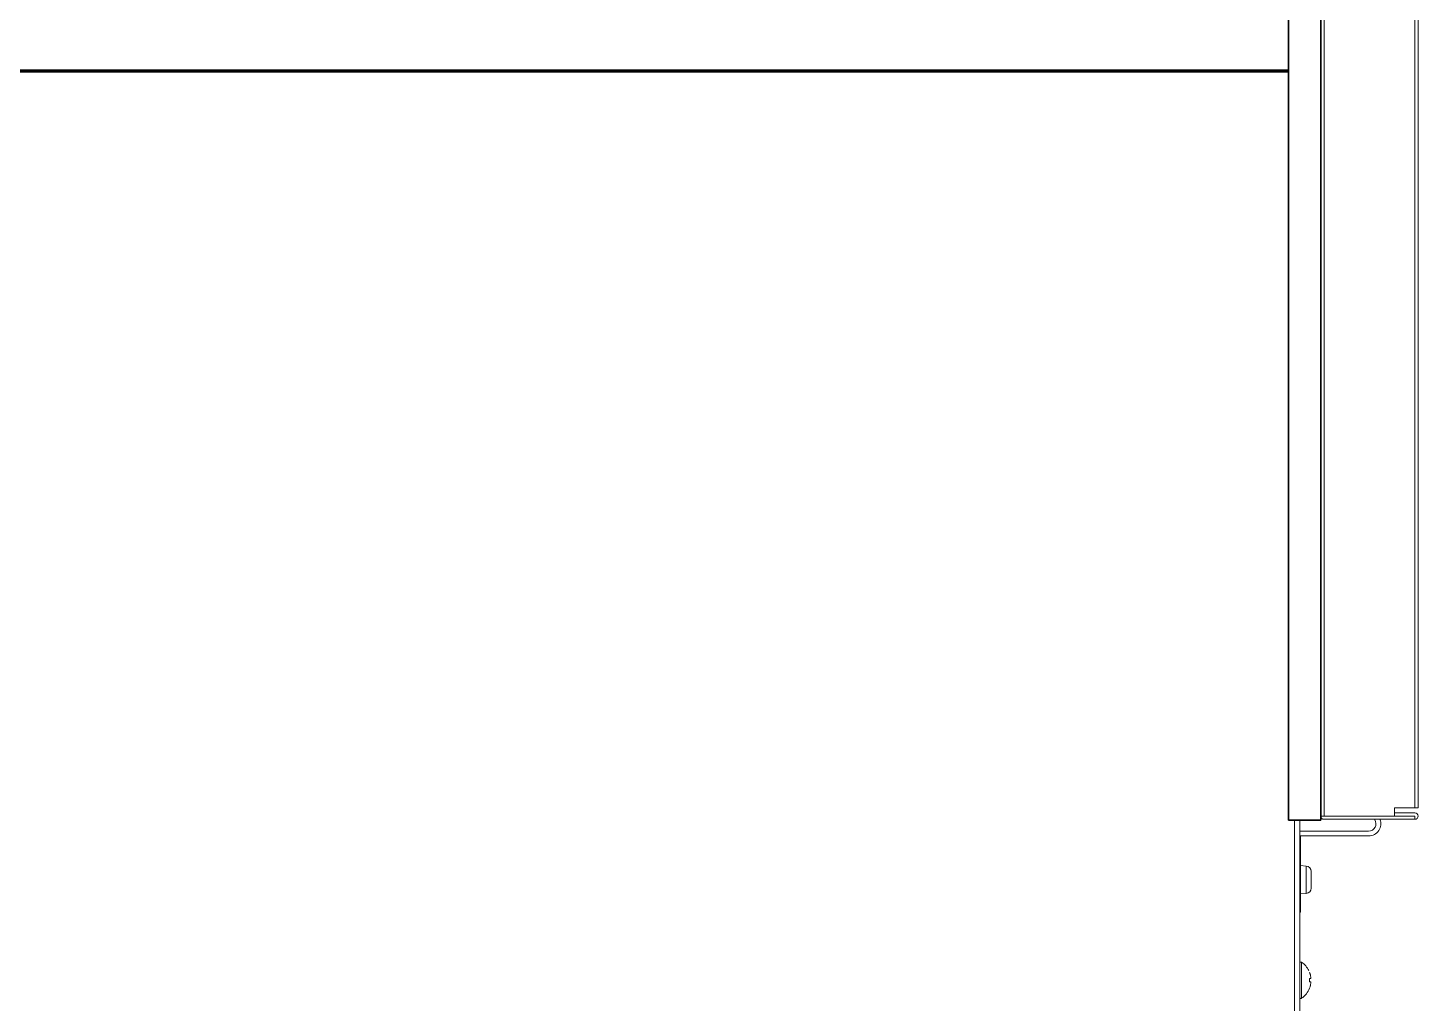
# Model space of a CAD drawing. Header units: millimetres. Extents: x 61566 to 667441, y 0 to 118800.
# Drawn here: x 447623.7 to 447966.4, y 50974.8 to 51215.3 of the extents above; entities that cross this region are included whole.
import ezdxf

# ---------------------------------------------------------------- set-up
doc = ezdxf.new("R2010")
doc.units = ezdxf.units.MM
doc.header["$LTSCALE"] = 200
doc.layers.add('LG-환기', color=2, linetype='Continuous')
doc.layers.add('환기유니트', color=6, linetype='Continuous')

# ---------------------------------------------------------------- blocks, each defined once
blk = doc.blocks.new('상업용 프리미엄환기 800~1000CMH')
at = {"layer": 'LG-환기', "color": 0, "linetype": 'Continuous', "lineweight": 18}
for p, q in [((702.5, 1291.76), (335.5, 1291.76)), ((335.5, 1290.96), (702.5, 1290.96)), ((702.5, 1285.96), (702.5, 1291.76)), ((703.7, 1290.96), (703.7, 1285.96)), ((705.3, 1290.96), (704.5, 1290.96)), ((704.5, 1290.96), (704.5, 1285.96)), ((704.5, 1268.56), (704.5, 1290.96)), ((705.3, 1268.56), (705.3, 1290.96)), ((704.5, 1285.96), (702.5, 1285.96)), ((704.5, 1285.96), (704.5, 1267.76)), ((704.5, 1281.9), (704.5, 1281.9)), ((704.5, 1280.47), (704.5, 1280.47)), ((705.3, 1280.99), (705.42, 1281.07)), ((708.2, 1279.55), (708.2, 1262.56)), ((709.4, 1279.55), (709.4, 1262.76)), ((333.5, 1268.56), (704.5, 1268.56)), ((704.5, 1268.56), (704.5, 1268.56)), ((704.5, 1268.56), (704.5, 1267.76)), ((746.97, 1264.99), (746.93, 1264.99)), ((705.48, 1262.56), (1034.79, 1262.56)), ((1051.8, 1261.26), (705.48, 1261.26)), ((728.2, 1262.76), (709.4, 1262.76)), ((723.2, 1262.56), (723.2, 1262.76)), ((728.2, 1262.76), (728.2, 1262.56)), ((740.55, 1263.03), (749.45, 1263.03))]:
    blk.add_line(p, q, dxfattribs=at)
at = {"layer": 'LG-환기', "color": 0, "linetype": 'Continuous', "lineweight": 35}
for p, q in [((705.5, 1267.76), (332.5, 1267.76)), ((705.5, 1267.76), (705.5, 1259.76)), ((705.5, 1259.76), (332.5, 1259.76))]:
    blk.add_line(p, q, dxfattribs=at)
at = {"layer": 'LG-환기', "color": 0, "linetype": 'Continuous', "lineweight": 13}
for p, q in [((718.1, 1265.36), (718.1, 1265.36)), ((719.8, 1265.36), (718.16, 1265.36)), ((719.8, 1265.36), (719.8, 1265.36)), ((722.24, 1265.36), (720.6, 1265.36)), ((722.3, 1265.36), (722.3, 1265.36)), ((716.82, 1264.17), (716.7, 1262.76)), ((723.58, 1264.17), (716.82, 1264.17)), ((723.7, 1262.76), (723.58, 1264.17))]:
    blk.add_line(p, q, dxfattribs=at)
at = {"layer": 'LG-환기', "color": 0, "lineweight": 70}
blk.add_line((520.7, 23.86), (520.7, 1259.76), dxfattribs=at)
at = {"layer": 'LG-환기', "color": 0, "linetype": 'Continuous', "lineweight": 18}
for centre, radius, start, end in [((704.5, 1290.96), 0.802, 0, 180), ((704.5, 1290.96), 0.002, 0, 180), ((706.4, 1279.55), 3, 0, 111.5062), ((706.4, 1279.55), 1.8, 0, 122.8), ((704.5, 1268.56), 0.802, 270, 0), ((704.5, 1268.56), 0.002, 270, 0), ((745, 1259.96), 5.4, 116.0867, 145.3987), ((745, 1259.96), 5.4, 34.6013, 68.604), ((740.8, 1262.86), 0.3, 145.3987, 270), ((749.2, 1262.86), 0.3, 270, 34.6013)]:
    blk.add_arc(centre, radius, start, end, dxfattribs=at)
at = {"layer": 'LG-환기', "color": 0, "linetype": 'Continuous', "lineweight": 13}
for centre, start, end in [((718.12, 1264.06), 90, 175), ((722.28, 1264.06), 5, 90)]:
    blk.add_arc(centre, 1.3, start, end, dxfattribs=at)
for points, knots in [([(718.1, 1265.36), (718.11, 1265.36), (718.12, 1265.36), (718.14, 1265.36), (718.15, 1265.36), (718.16, 1265.36)], [0, 0, 0, 0, 0.5, 0.5, 1, 1, 1, 1]), ([(719.8, 1265.36), (719.87, 1265.36), (719.93, 1265.36), (720.03, 1265.36), (720.08, 1265.36), (720.14, 1265.36), (720.17, 1265.36), (720.18, 1265.36), (720.19, 1265.36), (720.27, 1265.36), (720.33, 1265.36), (720.47, 1265.36), (720.53, 1265.36), (720.6, 1265.36)], [0, 0, 0, 0, 0.25, 0.25, 0.375, 0.4375, 0.46875, 0.46875, 0.5, 0.5, 0.75, 0.75, 1, 1, 1, 1]), ([(720.6, 1265.36), (720.6, 1265.36), (720.6, 1265.36), (720.6, 1265.36), (720.6, 1265.36), (720.6, 1265.36)], [0, 0, 0, 0, 0.5, 0.5, 1, 1, 1, 1])]:
    blk.add_open_spline(points, degree=3, knots=knots, dxfattribs=at)
blk.add_open_spline([(722.24, 1265.36), (722.25, 1265.36), (722.27, 1265.36), (722.29, 1265.36), (722.3, 1265.36)], degree=3, dxfattribs=at)
at = {"layer": 'LG-환기', "color": 0, "linetype": 'Continuous', "lineweight": 18}
for points, knots in [([(744.3, 1265.3), (744.19, 1265.29), (744.08, 1265.27), (743.91, 1265.24), (743.86, 1265.22), (743.75, 1265.2), (743.69, 1265.19), (743.59, 1265.16), (743.53, 1265.14), (743.42, 1265.11), (743.26, 1265.06), (743.1, 1265), (743, 1264.96)], [0, 0, 0, 0, 0.25, 0.25, 0.375, 0.375, 0.5, 0.5, 0.625, 0.625, 0.75, 1, 1, 1, 1]), ([(744.6, 1265.3), (744.6, 1265.3), (744.6, 1265.31), (744.59, 1265.31), (744.59, 1265.31), (744.58, 1265.31), (744.58, 1265.31), (744.57, 1265.31), (744.56, 1265.32), (744.54, 1265.32), (744.54, 1265.32), (744.53, 1265.32), (744.52, 1265.32), (744.5, 1265.32), (744.48, 1265.32), (744.46, 1265.32), (744.45, 1265.32), (744.43, 1265.31), (744.41, 1265.31), (744.4, 1265.31), (744.38, 1265.31), (744.37, 1265.31), (744.34, 1265.31), (744.32, 1265.3), (744.3, 1265.3)], [0, 0, 0, 0, 0.125, 0.125, 0.1875, 0.1875, 0.25, 0.25, 0.375, 0.375, 0.4375, 0.4375, 0.5, 0.5, 0.625, 0.625, 0.6875, 0.6875, 0.75, 0.8125, 0.8125, 0.875, 0.875, 1, 1, 1, 1]), ([(744.6, 1264.96), (744.6, 1265.04), (744.6, 1265.11), (744.6, 1265.19), (744.6, 1265.2), (744.6, 1265.22), (744.6, 1265.24), (744.6, 1265.27), (744.6, 1265.29), (744.6, 1265.3)], [0, 0, 0, 0, 0.5, 0.5, 0.625, 0.625, 0.75, 0.75, 1, 1, 1, 1]), ([(745.7, 1265.3), (745.68, 1265.3), (745.66, 1265.31), (745.63, 1265.31), (745.62, 1265.31), (745.6, 1265.31), (745.59, 1265.31), (745.57, 1265.31), (745.55, 1265.32), (745.53, 1265.32), (745.52, 1265.32), (745.5, 1265.32), (745.49, 1265.32), (745.47, 1265.32), (745.46, 1265.32), (745.45, 1265.32), (745.44, 1265.32), (745.43, 1265.31), (745.42, 1265.31), (745.42, 1265.31), (745.41, 1265.31), (745.41, 1265.31), (745.4, 1265.31), (745.4, 1265.3), (745.4, 1265.3)], [0, 0, 0, 0, 0.125, 0.125, 0.1875, 0.1875, 0.25, 0.25, 0.375, 0.375, 0.4375, 0.4375, 0.5, 0.5, 0.625, 0.625, 0.6875, 0.6875, 0.75, 0.8125, 0.8125, 0.875, 0.875, 1, 1, 1, 1]), ([(745.4, 1265.3), (745.4, 1265.27), (745.4, 1265.23), (745.4, 1265.14), (745.4, 1265.11), (745.4, 1265.06), (745.4, 1265.04), (745.4, 1265), (745.4, 1264.98), (745.4, 1264.96)], [0, 0, 0, 0, 0.5, 0.5, 0.75, 0.75, 0.875, 0.875, 1, 1, 1, 1]), ([(746.93, 1264.99), (746.83, 1265.03), (746.73, 1265.06), (746.58, 1265.11), (746.53, 1265.13), (746.43, 1265.15), (746.38, 1265.17), (746.12, 1265.23), (745.91, 1265.27), (745.7, 1265.3)], [0, 0, 0, 0, 0.25, 0.25, 0.375, 0.375, 0.5, 0.5, 1, 1, 1, 1])]:
    blk.add_open_spline(points, degree=3, knots=knots, dxfattribs=at)
for points in [[(743, 1264.96), (743, 1264.98), (743, 1264.98), (743, 1264.96)], [(745.4, 1264.96), (745.13, 1264.98), (744.86, 1264.98), (744.6, 1264.96)]]:
    blk.add_open_spline(points, degree=3, dxfattribs=at)

msp = doc.modelspace()

# ---------------------------------------------------------------- block references
at = {"layer": '환기유니트', "rotation": 269.9999999999999}
msp.add_blockref('상업용 프리미엄환기 800~1000CMH', (446674.62, 51725.43), dxfattribs=at)

doc.saveas('drawing.dxf')
